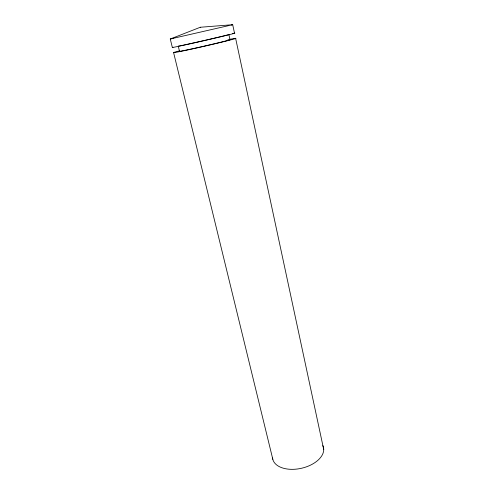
<?xml version="1.0" encoding="UTF-8"?>
<svg xmlns="http://www.w3.org/2000/svg" width="494" height="494" viewBox="0 0 494 494"><rect width="100%" height="100%" fill="white"/><g stroke="black" fill="none" stroke-linecap="round" stroke-linejoin="round"><path stroke-width="0.74" d="M173.641 38.199L170.276 38.995L172.344 47.48M231.235 25.015L232.699 24.706L234.533 33.271M173.604 52.63L272.984 459.951A26.028 15.351 -12.9 0 0 303.878 467.657A26.028 15.351 -12.9 0 0 322.854 445.625M178.266 46.133L179.507 51.296M228.876 34.537L230 39.718M235.65 38.476L323.724 449.54M272.799 459.309A26.028 15.351 -12.9 0 1 272.565 457.987M229.414 39.403A31.968 0.661 -12.9 0 1 225.931 41.113A31.968 0.661 -12.9 0 1 183.953 50.734A31.968 0.661 -12.9 0 1 179.655 50.802M232.328 33.549A32.042 0.432 -12.9 0 1 206.486 40.082A32.042 0.432 -12.9 0 1 172.98 47.22M228.543 34.518A26.083 0.352 -12.9 0 1 214.137 38.211A26.083 0.352 -12.9 0 1 183.756 45.065M183.163 45.189A26.083 0.352 -12.9 0 1 178.606 46.09M229.661 39.65A26.021 0.537 -12.9 0 1 205.14 45.917A26.021 0.537 -12.9 0 1 179.631 51.123M227.648 39.977A26.021 0.537 -12.9 0 1 229.167 39.718M200.311 27.256L170.276 38.995L232.699 24.706L200.323 27.256"/></g></svg>
